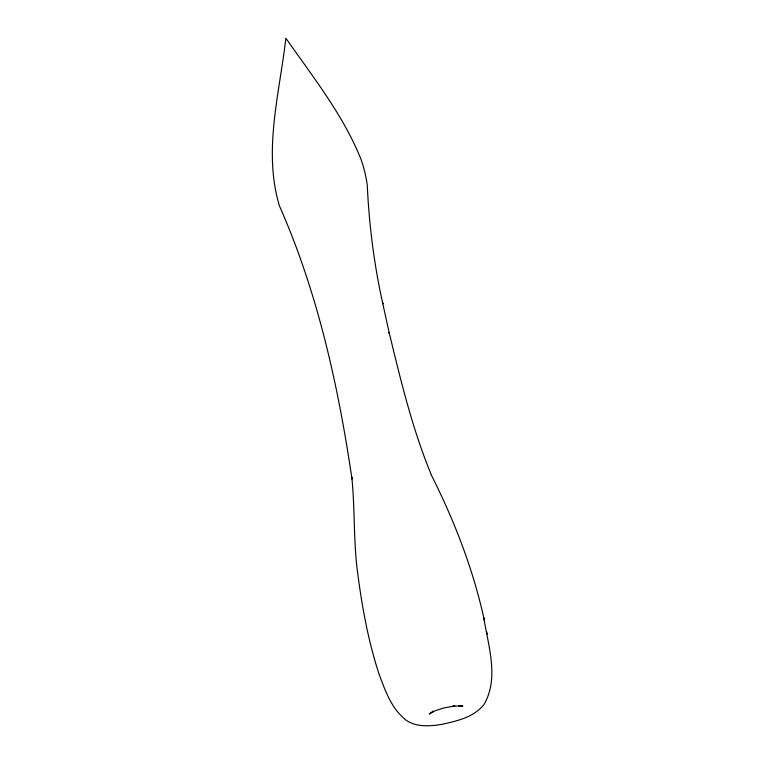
<?xml version="1.0" encoding="UTF-8"?>
<svg xmlns="http://www.w3.org/2000/svg" width="764" height="764" viewBox="0 0 764 764"><rect width="100%" height="100%" fill="white"/><g stroke="black" fill="none" stroke-linecap="round" stroke-linejoin="round"><path stroke-width="1.15" d="M433.245 711.074L429.225 714.034L435.327 710.701L443.655 708.027L454.752 705.907L453.1 706.079L462.85 706.06L458.706 705.487L459.928 705.821M483.765 617.684C472.725 568.215 454.293 520.752 431.593 475.523C412.474 429.435 400.813 380.72 389.105 332.35L389.401 333.715L382.544 302.448L382.84 303.833C374.131 264.774 369.098 225.074 367.255 185.127C366.051 176.274 363.922 167.574 360.952 159.151C343.122 114.877 312.973 77.03 285.87 38.2C279.595 93.227 262.911 151.205 279.443 205.946C317.7 292.392 338.261 385.82 351.994 479.018L351.803 477.261C355.012 508.69 353.407 540.434 357.504 571.806C361.964 606.329 368.143 640.805 379.011 673.953C384.75 689.29 390.375 705.888 402.743 717.281C412.875 727.548 428.47 726.516 441.573 724.406C456.624 721.149 473.785 717.32 483.87 704.666C499.446 678.499 488.158 645.494 483.765 617.684L484.3 620.139M486.668 631.666L487.193 634.11"/></g></svg>
